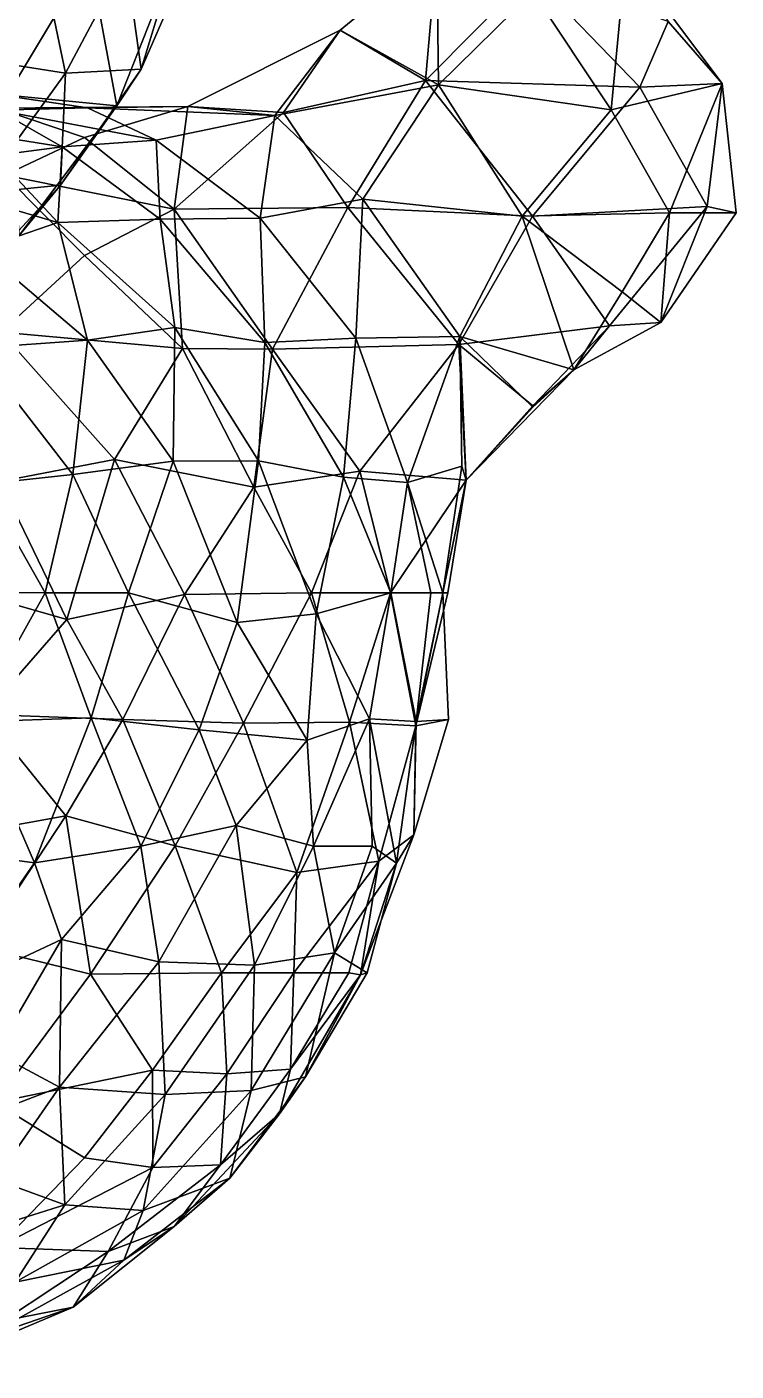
# Model space of a CAD drawing. Extents: x 290034 to 295698, y 4553723 to 4561693.
# Drawn here: x 290328.1 to 290427.8, y 4560989.1 to 4561178.1 of the extents above; entities that cross this region are included whole.
import ezdxf

# ---------------------------------------------------------------- set-up
doc = ezdxf.new("R2010")
doc.units = 0
doc.layers.add('Au_ppm_Pref_-_0_2', color=7, linetype='CONTINUOUS')

msp = doc.modelspace()

# ---------------------------------------------------------------- linework, layer by layer
at = {"layer": 'Au_ppm_Pref_-_0_2'}
for points in [[(290372.12, 4561177.67, 1496.68), (290385.73, 4561188.84, 1496.84), (290385.95, 4561169.97, 1502.09)], [(290385.73, 4561188.84, 1496.84), (290372.12, 4561177.67, 1496.68), (290384.15, 4561170.61, 1490.08)], [(290398.93, 4561185.57, 1491.97), (290385.73, 4561188.84, 1496.84), (290384.15, 4561170.61, 1490.08)], [(290385.73, 4561188.84, 1496.84), (290399.2, 4561183.04, 1501.12), (290385.95, 4561169.97, 1502.09)], [(290311.41, 4561186.99, 1566.67), (290330.21, 4561187.62, 1565.16), (290320.74, 4561173.65, 1565.35)], [(290317.82, 4561187.62, 1541.01), (290325.36, 4561168.53, 1543.31), (290336.88, 4561187.79, 1544)], [(290333.54, 4561171.64, 1561.5), (290320.74, 4561173.65, 1565.35), (290330.21, 4561187.62, 1565.16)], [(290340.73, 4561167.04, 1549.81), (290336.88, 4561187.79, 1544), (290325.36, 4561168.53, 1543.31)], [(290342.02, 4561187.62, 1561.03), (290333.54, 4561171.64, 1561.5), (290330.21, 4561187.62, 1565.16)], [(290333.54, 4561171.64, 1561.5), (290342.02, 4561187.62, 1561.03), (290344.18, 4561172.21, 1556.1)], [(290340.73, 4561167.04, 1549.81), (290348.84, 4561187.61, 1550.16), (290336.88, 4561187.79, 1544)], [(290344.18, 4561172.21, 1556.1), (290348.84, 4561187.61, 1550.16), (290340.73, 4561167.04, 1549.81)], [(290350.88, 4561187.62, 1556.1), (290344.18, 4561172.21, 1556.1), (290342.02, 4561187.62, 1561.03)], [(290344.18, 4561172.21, 1556.1), (290350.88, 4561187.62, 1556.1), (290348.84, 4561187.61, 1550.16)], [(290410.25, 4561166.46, 1500.8), (290399.2, 4561183.04, 1501.12), (290412.29, 4561188.22, 1496.87)], [(290412.29, 4561188.22, 1496.87), (290425.83, 4561170.18, 1496.87), (290410.25, 4561166.46, 1500.8)], [(290412.29, 4561188.22, 1496.87), (290418.24, 4561178.91, 1490.77), (290425.83, 4561170.18, 1496.87)], [(290384.15, 4561170.61, 1490.08), (290414.28, 4561169.67, 1489.35), (290398.93, 4561185.57, 1491.97)], [(290398.93, 4561185.57, 1491.97), (290414.28, 4561169.67, 1489.35), (290418.24, 4561178.91, 1490.77)], [(290410.25, 4561166.46, 1500.8), (290385.95, 4561169.97, 1502.09), (290399.2, 4561183.04, 1501.12)], [(290350.74, 4561166.92, 1497.04), (290372.12, 4561177.67, 1496.68), (290362.93, 4561165.66, 1501.83)], [(290372.12, 4561177.67, 1496.68), (290350.74, 4561166.92, 1497.04), (290364.17, 4561166.1, 1493.31)], [(290385.95, 4561169.97, 1502.09), (290362.93, 4561165.66, 1501.83), (290372.12, 4561177.67, 1496.68)], [(290372.12, 4561177.67, 1496.68), (290364.17, 4561166.1, 1493.31), (290384.15, 4561170.61, 1490.08)], [(290414.28, 4561169.67, 1489.35), (290425.83, 4561170.18, 1496.87), (290418.24, 4561178.91, 1490.77)], [(290333.54, 4561171.64, 1561.5), (290321.25, 4561154.69, 1561.07), (290320.74, 4561173.65, 1565.35)], [(290344.18, 4561172.21, 1556.1), (290332.82, 4561155.87, 1555.2), (290333.54, 4561171.64, 1561.5)], [(290332.82, 4561155.87, 1555.2), (290344.18, 4561172.21, 1556.1), (290340.73, 4561167.04, 1549.81)], [(290336.59, 4561166.76, 1502.66), (290323.99, 4561166.42, 1508.79), (290312.76, 4561170.25, 1502.61)], [(290336.59, 4561166.76, 1502.66), (290312.76, 4561170.25, 1502.61), (290323.89, 4561166.69, 1496.41)], [(290321.25, 4561154.69, 1561.07), (290333.54, 4561171.64, 1561.5), (290332.82, 4561155.87, 1555.2)], [(290385.95, 4561169.97, 1502.09), (290375.31, 4561153.9, 1503.9), (290362.93, 4561165.66, 1501.83)], [(290364.17, 4561166.1, 1493.31), (290373.2, 4561152.75, 1490.1), (290384.15, 4561170.61, 1490.08)], [(290384.15, 4561170.61, 1490.08), (290373.2, 4561152.75, 1490.1), (290399.19, 4561151.51, 1488.76)], [(290397.72, 4561151.51, 1502.13), (290375.31, 4561153.9, 1503.9), (290385.95, 4561169.97, 1502.09)], [(290399.19, 4561151.51, 1488.76), (290414.28, 4561169.67, 1489.35), (290384.15, 4561170.61, 1490.08)], [(290410.25, 4561166.46, 1500.8), (290397.72, 4561151.51, 1502.13), (290385.95, 4561169.97, 1502.09)], [(290410.25, 4561166.46, 1500.8), (290425.83, 4561170.18, 1496.87), (290418.43, 4561151.99, 1499.83)], [(290423.71, 4561152.85, 1491.02), (290425.83, 4561170.18, 1496.87), (290414.28, 4561169.67, 1489.35)], [(290427.8, 4561151.99, 1496.71), (290418.43, 4561151.99, 1499.83), (290425.83, 4561170.18, 1496.87)], [(290423.71, 4561152.85, 1491.02), (290427.8, 4561151.99, 1496.71), (290425.83, 4561170.18, 1496.87)], [(290340.73, 4561167.04, 1549.81), (290325.36, 4561168.53, 1543.31), (290327.02, 4561148.8, 1550.25)], [(290423.71, 4561152.85, 1491.02), (290414.28, 4561169.67, 1489.35), (290399.19, 4561151.51, 1488.76)], [(290323.99, 4561166.42, 1508.79), (290333.06, 4561161.27, 1513.17), (290311.63, 4561164.71, 1514.14)], [(290350.74, 4561166.92, 1497.04), (290336.59, 4561166.76, 1502.66), (290323.89, 4561166.69, 1496.41)], [(290350.74, 4561166.92, 1497.04), (290323.89, 4561166.69, 1496.41), (290336.21, 4561162.57, 1493.18)], [(290325, 4561157.29, 1489.62), (290336.21, 4561162.57, 1493.18), (290323.89, 4561166.69, 1496.41)], [(290336.59, 4561166.76, 1502.66), (290346.28, 4561162.19, 1507.24), (290323.99, 4561166.42, 1508.79)], [(290346.28, 4561162.19, 1507.24), (290333.06, 4561161.27, 1513.17), (290323.99, 4561166.42, 1508.79)], [(290332.82, 4561155.87, 1555.2), (290340.73, 4561167.04, 1549.81), (290327.02, 4561148.8, 1550.25)], [(290350.74, 4561166.92, 1497.04), (290336.21, 4561162.57, 1493.18), (290348.81, 4561152.51, 1490.7)], [(290362.93, 4561165.66, 1501.83), (290336.59, 4561166.76, 1502.66), (290350.74, 4561166.92, 1497.04)], [(290362.93, 4561165.66, 1501.83), (290346.28, 4561162.19, 1507.24), (290336.59, 4561166.76, 1502.66)], [(290364.17, 4561166.1, 1493.31), (290350.74, 4561166.92, 1497.04), (290348.81, 4561152.51, 1490.7)], [(290373.2, 4561152.75, 1490.1), (290364.17, 4561166.1, 1493.31), (290348.81, 4561152.51, 1490.7)], [(290410.25, 4561166.46, 1500.8), (290418.43, 4561151.99, 1499.83), (290397.72, 4561151.51, 1502.13)], [(290333.06, 4561161.27, 1513.17), (290323.61, 4561160.04, 1517.21), (290311.63, 4561164.71, 1514.14)], [(290362.93, 4561165.66, 1501.83), (290360.91, 4561151.25, 1507.87), (290346.28, 4561162.19, 1507.24)], [(290362.93, 4561165.66, 1501.83), (290375.31, 4561153.9, 1503.9), (290360.91, 4561151.25, 1507.87)], [(290336.21, 4561162.57, 1493.18), (290325, 4561157.29, 1489.62), (290348.81, 4561152.51, 1490.7)], [(290333.06, 4561161.27, 1513.17), (290332.43, 4561150.64, 1519.91), (290323.61, 4561160.04, 1517.21)], [(290346.84, 4561151.09, 1514.14), (290332.43, 4561150.64, 1519.91), (290333.06, 4561161.27, 1513.17)], [(290346.28, 4561162.19, 1507.24), (290346.84, 4561151.09, 1514.14), (290333.06, 4561161.27, 1513.17)], [(290360.91, 4561151.25, 1507.87), (290346.84, 4561151.09, 1514.14), (290346.28, 4561162.19, 1507.24)], [(290312.13, 4561156.55, 1520.84), (290323.61, 4561160.04, 1517.21), (290332.43, 4561150.64, 1519.91)], [(290324.48, 4561135.19, 1483.93), (290336.21, 4561146, 1486.83), (290325, 4561157.29, 1489.62)], [(290348.81, 4561152.51, 1490.7), (290325, 4561157.29, 1489.62), (290336.21, 4561146, 1486.83)], [(290332.43, 4561150.64, 1519.91), (290321.53, 4561146.85, 1525.68), (290312.13, 4561156.55, 1520.84)], [(290321.25, 4561154.69, 1561.07), (290332.82, 4561155.87, 1555.2), (290318.92, 4561140.79, 1556.1)], [(290318.92, 4561140.79, 1556.1), (290332.82, 4561155.87, 1555.2), (290327.02, 4561148.8, 1550.25)], [(290374.34, 4561134.35, 1507.64), (290360.91, 4561151.25, 1507.87), (290375.31, 4561153.9, 1503.9)], [(290374.34, 4561134.35, 1507.64), (290375.31, 4561153.9, 1503.9), (290388.94, 4561134.59, 1503.08)], [(290397.72, 4561151.51, 1502.13), (290388.94, 4561134.59, 1503.08), (290375.31, 4561153.9, 1503.9)], [(290410, 4561136.07, 1491.48), (290423.71, 4561152.85, 1491.02), (290399.19, 4561151.51, 1488.76)], [(290417.2, 4561136.55, 1496.71), (290423.71, 4561152.85, 1491.02), (290410, 4561136.07, 1491.48)], [(290417.2, 4561136.55, 1496.71), (290427.8, 4561151.99, 1496.71), (290423.71, 4561152.85, 1491.02)], [(290346.84, 4561151.09, 1514.14), (290348.88, 4561135.86, 1520.34), (290332.43, 4561150.64, 1519.91)], [(290349.97, 4561132.89, 1486.67), (290348.81, 4561152.51, 1490.7), (290336.21, 4561146, 1486.83)], [(290360.91, 4561151.25, 1507.87), (290361.52, 4561133.77, 1514.64), (290346.84, 4561151.09, 1514.14)], [(290361.52, 4561133.77, 1514.64), (290348.88, 4561135.86, 1520.34), (290346.84, 4561151.09, 1514.14)], [(290373.2, 4561152.75, 1490.1), (290348.81, 4561152.51, 1490.7), (290362.61, 4561132.81, 1488.72)], [(290362.61, 4561132.81, 1488.72), (290348.81, 4561152.51, 1490.7), (290349.97, 4561132.89, 1486.67)], [(290374.34, 4561134.35, 1507.64), (290361.52, 4561133.77, 1514.64), (290360.91, 4561151.25, 1507.87)], [(290373.2, 4561152.75, 1490.1), (290362.61, 4561132.81, 1488.72), (290388.82, 4561133.45, 1490.31)], [(290399.19, 4561151.51, 1488.76), (290373.2, 4561152.75, 1490.1), (290388.82, 4561133.45, 1490.31)], [(290410, 4561136.07, 1491.48), (290399.19, 4561151.51, 1488.76), (290388.82, 4561133.45, 1490.31)], [(290397.72, 4561151.51, 1502.13), (290404.97, 4561129.9, 1498.01), (290388.94, 4561134.59, 1503.08)], [(290411.8, 4561140.89, 1500.41), (290397.72, 4561151.51, 1502.13), (290418.43, 4561151.99, 1499.83)], [(290397.72, 4561151.51, 1502.13), (290411.8, 4561140.89, 1500.41), (290404.97, 4561129.9, 1498.01)], [(290417.2, 4561136.55, 1496.71), (290411.8, 4561140.89, 1500.41), (290418.43, 4561151.99, 1499.83)], [(290427.8, 4561151.99, 1496.71), (290417.2, 4561136.55, 1496.71), (290418.43, 4561151.99, 1499.83)], [(290332.43, 4561150.64, 1519.91), (290336.6, 4561134.07, 1526.1), (290321.53, 4561146.85, 1525.68)], [(290332.43, 4561150.64, 1519.91), (290348.88, 4561135.86, 1520.34), (290336.6, 4561134.07, 1526.1)], [(290336.6, 4561134.07, 1526.1), (290320.77, 4561132.94, 1531.97), (290321.53, 4561146.85, 1525.68)], [(290336.21, 4561146, 1486.83), (290324.48, 4561135.19, 1483.93), (290349.97, 4561132.89, 1486.67)], [(290404.97, 4561129.9, 1498.01), (290411.8, 4561140.89, 1500.41), (290417.2, 4561136.55, 1496.71)], [(290348.65, 4561117.05, 1526.1), (290336.6, 4561134.07, 1526.1), (290348.88, 4561135.86, 1520.34)], [(290360.63, 4561117.11, 1520.43), (290348.65, 4561117.05, 1526.1), (290348.88, 4561135.86, 1520.34)], [(290348.88, 4561135.86, 1520.34), (290361.52, 4561133.77, 1514.64), (290360.63, 4561117.11, 1520.43)], [(290399.2, 4561124.83, 1493.6), (290410, 4561136.07, 1491.48), (290388.82, 4561133.45, 1490.31)], [(290404.97, 4561129.9, 1498.01), (290410, 4561136.07, 1491.48), (290399.2, 4561124.83, 1493.6)], [(290404.97, 4561129.9, 1498.01), (290417.2, 4561136.55, 1496.71), (290410, 4561136.07, 1491.48)], [(290336.6, 4561134.07, 1526.1), (290334.57, 4561115.18, 1532.06), (290320.77, 4561132.94, 1531.97)], [(290324.27, 4561114.18, 1481.21), (290340.43, 4561117.29, 1483.58), (290324.48, 4561135.19, 1483.93)], [(290340.43, 4561117.29, 1483.58), (290349.97, 4561132.89, 1486.67), (290324.48, 4561135.19, 1483.93)], [(290348.65, 4561117.05, 1526.1), (290334.57, 4561115.18, 1532.06), (290336.6, 4561134.07, 1526.1)], [(290374.34, 4561134.35, 1507.64), (290372.62, 4561114.79, 1514.04), (290361.52, 4561133.77, 1514.64)], [(290374.34, 4561134.35, 1507.64), (290381.59, 4561114.07, 1507.89), (290372.62, 4561114.79, 1514.04)], [(290374.34, 4561134.35, 1507.64), (290388.94, 4561134.59, 1503.08), (290381.59, 4561114.07, 1507.89)], [(290381.59, 4561114.07, 1507.89), (290388.94, 4561134.59, 1503.08), (290389.25, 4561116.35, 1502.65)], [(290399.2, 4561124.65, 1499.88), (290389.86, 4561114.39, 1496.36), (290388.94, 4561134.59, 1503.08)], [(290404.97, 4561129.9, 1498.01), (290399.2, 4561124.65, 1499.88), (290388.94, 4561134.59, 1503.08)], [(290388.94, 4561134.59, 1503.08), (290389.86, 4561114.39, 1496.36), (290389.25, 4561116.35, 1502.65)], [(290322, 4561113.81, 1536.68), (290320.77, 4561132.94, 1531.97), (290334.57, 4561115.18, 1532.06)], [(290349.97, 4561132.89, 1486.67), (290340.43, 4561117.29, 1483.58), (290359.98, 4561113.39, 1486.49)], [(290359.98, 4561113.39, 1486.49), (290362.61, 4561132.81, 1488.72), (290349.97, 4561132.89, 1486.67)], [(290374.89, 4561115.66, 1490.17), (290362.61, 4561132.81, 1488.72), (290359.98, 4561113.39, 1486.49)], [(290372.62, 4561114.79, 1514.04), (290360.63, 4561117.11, 1520.43), (290361.52, 4561133.77, 1514.64)], [(290374.89, 4561115.66, 1490.17), (290388.82, 4561133.45, 1490.31), (290362.61, 4561132.81, 1488.72)], [(290388.82, 4561133.45, 1490.31), (290374.89, 4561115.66, 1490.17), (290389.86, 4561114.39, 1496.36)], [(290399.2, 4561124.83, 1493.6), (290388.82, 4561133.45, 1490.31), (290389.86, 4561114.39, 1496.36)], [(290399.2, 4561124.65, 1499.88), (290404.97, 4561129.9, 1498.01), (290389.86, 4561114.39, 1496.36)], [(290404.97, 4561129.9, 1498.01), (290399.2, 4561124.83, 1493.6), (290389.86, 4561114.39, 1496.36)], [(290333.72, 4561094.77, 1481.32), (290340.43, 4561117.29, 1483.58), (290324.27, 4561114.18, 1481.21)], [(290350.25, 4561098.3, 1484.17), (290340.43, 4561117.29, 1483.58), (290333.72, 4561094.77, 1481.32)], [(290348.65, 4561117.05, 1526.1), (290342.38, 4561098.53, 1531.53), (290334.57, 4561115.18, 1532.06)], [(290350.25, 4561098.3, 1484.17), (290359.98, 4561113.39, 1486.49), (290340.43, 4561117.29, 1483.58)], [(290357.63, 4561094.39, 1525.42), (290342.38, 4561098.53, 1531.53), (290348.65, 4561117.05, 1526.1)], [(290360.63, 4561117.11, 1520.43), (290357.63, 4561094.39, 1525.42), (290348.65, 4561117.05, 1526.1)], [(290368.76, 4561095.61, 1519.96), (290357.63, 4561094.39, 1525.42), (290360.63, 4561117.11, 1520.43)], [(290372.62, 4561114.79, 1514.04), (290368.76, 4561095.61, 1519.96), (290360.63, 4561117.11, 1520.43)], [(290322, 4561113.81, 1536.68), (290334.57, 4561115.18, 1532.06), (290330.66, 4561098.53, 1535.67)], [(290334.57, 4561115.18, 1532.06), (290342.38, 4561098.53, 1531.53), (290330.66, 4561098.53, 1535.67)], [(290368.1, 4561098.53, 1487.61), (290374.89, 4561115.66, 1490.17), (290359.98, 4561113.39, 1486.49)], [(290379.22, 4561098.53, 1491.96), (290374.89, 4561115.66, 1490.17), (290368.1, 4561098.53, 1487.61)], [(290389.86, 4561114.39, 1496.36), (290374.89, 4561115.66, 1490.17), (290379.22, 4561098.53, 1491.96)], [(290389.25, 4561116.35, 1502.65), (290386.58, 4561098.56, 1502.64), (290381.59, 4561114.07, 1507.89)], [(290389.25, 4561116.35, 1502.65), (290389.86, 4561114.39, 1496.36), (290386.58, 4561098.56, 1502.64)], [(290330.66, 4561098.53, 1535.67), (290313.75, 4561098.64, 1539.08), (290322, 4561113.81, 1536.68)], [(290324.27, 4561114.18, 1481.21), (290313.9, 4561100.48, 1478.25), (290333.72, 4561094.77, 1481.32)], [(290359.98, 4561113.39, 1486.49), (290350.25, 4561098.3, 1484.17), (290368.1, 4561098.53, 1487.61)], [(290372.62, 4561114.79, 1514.04), (290379.27, 4561098.53, 1513.12), (290368.76, 4561095.61, 1519.96)], [(290381.59, 4561114.07, 1507.89), (290379.27, 4561098.53, 1513.12), (290372.62, 4561114.79, 1514.04)], [(290387.27, 4561098.53, 1496.71), (290389.86, 4561114.39, 1496.36), (290379.22, 4561098.53, 1491.96)], [(290381.59, 4561114.07, 1507.89), (290384.89, 4561098.53, 1508.59), (290379.27, 4561098.53, 1513.12)], [(290381.59, 4561114.07, 1507.89), (290386.58, 4561098.56, 1502.64), (290384.89, 4561098.53, 1508.59)], [(290386.58, 4561098.56, 1502.64), (290389.86, 4561114.39, 1496.36), (290387.27, 4561098.53, 1496.71)], [(290322.04, 4561081.41, 1479.17), (290333.72, 4561094.77, 1481.32), (290313.9, 4561100.48, 1478.25)], [(290320.52, 4561080.38, 1537.25), (290313.75, 4561098.64, 1539.08), (290330.66, 4561098.53, 1535.67)], [(290320.52, 4561080.38, 1537.25), (290330.66, 4561098.53, 1535.67), (290337.13, 4561080.97, 1533.14)], [(290330.66, 4561098.53, 1535.67), (290342.38, 4561098.53, 1531.53), (290337.13, 4561080.97, 1533.14)], [(290333.72, 4561094.77, 1481.32), (290341.6, 4561080.71, 1482.29), (290350.25, 4561098.3, 1484.17)], [(290337.13, 4561080.97, 1533.14), (290342.38, 4561098.53, 1531.53), (290352.3, 4561079.29, 1527.83)], [(290341.6, 4561080.71, 1482.29), (290358.53, 4561080.23, 1486.03), (290350.25, 4561098.3, 1484.17)], [(290357.63, 4561094.39, 1525.42), (290352.3, 4561079.29, 1527.83), (290342.38, 4561098.53, 1531.53)], [(290368.1, 4561098.53, 1487.61), (290350.25, 4561098.3, 1484.17), (290358.53, 4561080.23, 1486.03)], [(290358.53, 4561080.23, 1486.03), (290373.46, 4561080.36, 1491.02), (290368.1, 4561098.53, 1487.61)], [(290379.22, 4561098.53, 1491.96), (290368.1, 4561098.53, 1487.61), (290373.46, 4561080.36, 1491.02)], [(290379.27, 4561098.53, 1513.12), (290376.27, 4561080.82, 1515.43), (290368.76, 4561095.61, 1519.96)], [(290379.22, 4561098.53, 1491.96), (290373.46, 4561080.36, 1491.02), (290382.78, 4561079.83, 1497.04)], [(290376.27, 4561080.82, 1515.43), (290379.27, 4561098.53, 1513.12), (290382.84, 4561080.44, 1508.94)], [(290379.22, 4561098.53, 1491.96), (290382.78, 4561079.83, 1497.04), (290387.27, 4561098.53, 1496.71)], [(290384.89, 4561098.53, 1508.59), (290382.84, 4561080.44, 1508.94), (290379.27, 4561098.53, 1513.12)], [(290387.27, 4561098.53, 1496.71), (290382.78, 4561079.83, 1497.04), (290386.58, 4561098.56, 1502.64)], [(290386.58, 4561098.56, 1502.64), (290382.78, 4561079.83, 1497.04), (290387.35, 4561080.71, 1502.65)], [(290386.58, 4561098.56, 1502.64), (290387.35, 4561080.71, 1502.65), (290382.84, 4561080.44, 1508.94)], [(290386.58, 4561098.56, 1502.64), (290382.84, 4561080.44, 1508.94), (290384.89, 4561098.53, 1508.59)], [(290322.04, 4561081.41, 1479.17), (290341.6, 4561080.71, 1482.29), (290333.72, 4561094.77, 1481.32)], [(290357.63, 4561094.39, 1525.42), (290367.51, 4561077.83, 1521.14), (290352.3, 4561079.29, 1527.83)], [(290368.76, 4561095.61, 1519.96), (290367.51, 4561077.83, 1521.14), (290357.63, 4561094.39, 1525.42)], [(290368.76, 4561095.61, 1519.96), (290376.27, 4561080.82, 1515.43), (290367.51, 4561077.83, 1521.14)], [(290322.04, 4561081.41, 1479.17), (290311.77, 4561063.23, 1478.82), (290333.55, 4561067.18, 1481.57)], [(290320.52, 4561080.38, 1537.25), (290337.13, 4561080.97, 1533.14), (290329.17, 4561060.56, 1533.9)], [(290322.04, 4561081.41, 1479.17), (290333.55, 4561067.18, 1481.57), (290341.6, 4561080.71, 1482.29)], [(290329.17, 4561060.56, 1533.9), (290337.13, 4561080.97, 1533.14), (290344.1, 4561062.9, 1530.13)], [(290337.13, 4561080.97, 1533.14), (290352.3, 4561079.29, 1527.83), (290344.1, 4561062.9, 1530.13)], [(290309.17, 4561063.26, 1537.71), (290320.52, 4561080.38, 1537.25), (290329.17, 4561060.56, 1533.9)], [(290333.55, 4561067.18, 1481.57), (290348.94, 4561062.98, 1484.77), (290341.6, 4561080.71, 1482.29)], [(290358.53, 4561080.23, 1486.03), (290341.6, 4561080.71, 1482.29), (290348.94, 4561062.98, 1484.77)], [(290357.53, 4561065.83, 1524.88), (290344.1, 4561062.9, 1530.13), (290352.3, 4561079.29, 1527.83)], [(290358.53, 4561080.23, 1486.03), (290348.94, 4561062.98, 1484.77), (290366.03, 4561059.23, 1489.67)], [(290367.51, 4561077.83, 1521.14), (290357.53, 4561065.83, 1524.88), (290352.3, 4561079.29, 1527.83)], [(290358.53, 4561080.23, 1486.03), (290366.03, 4561059.23, 1489.67), (290373.46, 4561080.36, 1491.02)], [(290373.46, 4561080.36, 1491.02), (290366.03, 4561059.23, 1489.67), (290377.58, 4561060.8, 1496.57)], [(290376.27, 4561080.82, 1515.43), (290368.38, 4561062.9, 1519.56), (290367.51, 4561077.83, 1521.14)], [(290368.38, 4561062.9, 1519.56), (290376.27, 4561080.82, 1515.43), (290376.62, 4561062.9, 1514.53)], [(290373.46, 4561080.36, 1491.02), (290377.58, 4561060.8, 1496.57), (290382.78, 4561079.83, 1497.04)], [(290382.84, 4561080.44, 1508.94), (290380.04, 4561060.54, 1509.41), (290376.27, 4561080.82, 1515.43)], [(290376.27, 4561080.82, 1515.43), (290380.04, 4561060.54, 1509.41), (290376.62, 4561062.9, 1514.53)], [(290382.78, 4561079.83, 1497.04), (290377.58, 4561060.8, 1496.57), (290382.5, 4561064.51, 1503.47)], [(290382.84, 4561080.44, 1508.94), (290382.5, 4561064.51, 1503.47), (290380.04, 4561060.54, 1509.41)], [(290382.78, 4561079.83, 1497.04), (290382.5, 4561064.51, 1503.47), (290387.35, 4561080.71, 1502.65)], [(290387.35, 4561080.71, 1502.65), (290382.5, 4561064.51, 1503.47), (290382.84, 4561080.44, 1508.94)], [(290357.53, 4561065.83, 1524.88), (290367.51, 4561077.83, 1521.14), (290368.38, 4561062.9, 1519.56)], [(290333.55, 4561067.18, 1481.57), (290311.77, 4561063.23, 1478.82), (290321.38, 4561048.78, 1481.18)], [(290321.38, 4561048.78, 1481.18), (290337.04, 4561044.93, 1484.06), (290333.55, 4561067.18, 1481.57)], [(290337.04, 4561044.93, 1484.06), (290348.94, 4561062.98, 1484.77), (290333.55, 4561067.18, 1481.57)], [(290357.53, 4561065.83, 1524.88), (290346.65, 4561046.63, 1525.97), (290344.1, 4561062.9, 1530.13)], [(290360.1, 4561046.18, 1520.14), (290346.65, 4561046.63, 1525.97), (290357.53, 4561065.83, 1524.88)], [(290368.38, 4561062.9, 1519.56), (290360.1, 4561046.18, 1520.14), (290357.53, 4561065.83, 1524.88)], [(290377.58, 4561060.8, 1496.57), (290374.99, 4561044.82, 1502.67), (290382.5, 4561064.51, 1503.47)], [(290382.5, 4561064.51, 1503.47), (290374.99, 4561044.82, 1502.67), (290380.04, 4561060.54, 1509.41)], [(290309.17, 4561063.26, 1537.71), (290329.17, 4561060.56, 1533.9), (290316.31, 4561042, 1533.29)], [(290332.94, 4561049.8, 1531.11), (290329.17, 4561060.56, 1533.9), (290344.1, 4561062.9, 1530.13)], [(290332.94, 4561049.8, 1531.11), (290344.1, 4561062.9, 1530.13), (290346.65, 4561046.63, 1525.97)], [(290337.04, 4561044.93, 1484.06), (290355.46, 4561045.08, 1487.63), (290348.94, 4561062.98, 1484.77)], [(290348.94, 4561062.98, 1484.77), (290355.46, 4561045.08, 1487.63), (290366.03, 4561059.23, 1489.67)], [(290371.35, 4561047.92, 1513.57), (290360.1, 4561046.18, 1520.14), (290368.38, 4561062.9, 1519.56)], [(290376.62, 4561062.9, 1514.53), (290371.35, 4561047.92, 1513.57), (290368.38, 4561062.9, 1519.56)], [(290376.62, 4561062.9, 1514.53), (290380.04, 4561060.54, 1509.41), (290371.35, 4561047.92, 1513.57)], [(290332.94, 4561049.8, 1531.11), (290316.31, 4561042, 1533.29), (290329.17, 4561060.56, 1533.9)], [(290366.03, 4561059.23, 1489.67), (290365.61, 4561045.08, 1492.11), (290377.58, 4561060.8, 1496.57)], [(290373.36, 4561045.08, 1496.71), (290377.58, 4561060.8, 1496.57), (290365.61, 4561045.08, 1492.11)], [(290371.35, 4561047.92, 1513.57), (290380.04, 4561060.54, 1509.41), (290375.95, 4561045.08, 1508.59)], [(290377.58, 4561060.8, 1496.57), (290373.36, 4561045.08, 1496.71), (290374.99, 4561044.82, 1502.67)], [(290380.04, 4561060.54, 1509.41), (290374.99, 4561044.82, 1502.67), (290375.95, 4561045.08, 1508.59)], [(290365.61, 4561045.08, 1492.11), (290366.03, 4561059.23, 1489.67), (290355.46, 4561045.08, 1487.63)], [(290323.61, 4561033.85, 1530.15), (290316.31, 4561042, 1533.29), (290332.94, 4561049.8, 1531.11)], [(290323.61, 4561033.85, 1530.15), (290332.94, 4561049.8, 1531.11), (290332.67, 4561029.02, 1525.83)], [(290346.65, 4561046.63, 1525.97), (290332.67, 4561029.02, 1525.83), (290332.94, 4561049.8, 1531.11)], [(290323.65, 4561026.87, 1484.55), (290337.04, 4561044.93, 1484.06), (290321.38, 4561048.78, 1481.18)], [(290367.28, 4561030.48, 1508.59), (290359.63, 4561028.57, 1514.03), (290371.35, 4561047.92, 1513.57)], [(290371.35, 4561047.92, 1513.57), (290359.63, 4561028.57, 1514.03), (290360.1, 4561046.18, 1520.14)], [(290375.95, 4561045.08, 1508.59), (290367.28, 4561030.48, 1508.59), (290371.35, 4561047.92, 1513.57)], [(290347.55, 4561028, 1520.22), (290332.67, 4561029.02, 1525.83), (290346.65, 4561046.63, 1525.97)], [(290355.46, 4561045.08, 1487.63), (290337.04, 4561044.93, 1484.06), (290345.74, 4561031.4, 1487.66)], [(290345.74, 4561031.4, 1487.66), (290356.22, 4561030.9, 1491.97), (290355.46, 4561045.08, 1487.63)], [(290360.1, 4561046.18, 1520.14), (290347.55, 4561028, 1520.22), (290346.65, 4561046.63, 1525.97)], [(290359.63, 4561028.57, 1514.03), (290347.55, 4561028, 1520.22), (290360.1, 4561046.18, 1520.14)], [(290355.46, 4561045.08, 1487.63), (290356.22, 4561030.9, 1491.97), (290365.61, 4561045.08, 1492.11)], [(290356.22, 4561030.9, 1491.97), (290365.15, 4561031.53, 1496.71), (290365.61, 4561045.08, 1492.11)], [(290365.61, 4561045.08, 1492.11), (290365.15, 4561031.53, 1496.71), (290373.36, 4561045.08, 1496.71)], [(290373.36, 4561045.08, 1496.71), (290365.15, 4561031.53, 1496.71), (290374.99, 4561044.82, 1502.67)], [(290375.95, 4561045.08, 1508.59), (290374.99, 4561044.82, 1502.67), (290367.28, 4561030.48, 1508.59)], [(290323.65, 4561026.87, 1484.55), (290345.74, 4561031.4, 1487.66), (290337.04, 4561044.93, 1484.06)], [(290365.15, 4561031.53, 1496.71), (290363.6, 4561025.29, 1502.72), (290374.99, 4561044.82, 1502.67)], [(290374.99, 4561044.82, 1502.67), (290363.6, 4561025.29, 1502.72), (290367.28, 4561030.48, 1508.59)], [(290332.67, 4561029.02, 1525.83), (290315.03, 4561022.26, 1528.11), (290323.61, 4561033.85, 1530.15)], [(290345.74, 4561031.4, 1487.66), (290323.65, 4561026.87, 1484.55), (290336.21, 4561019.07, 1488.04)], [(290336.21, 4561019.07, 1488.04), (290345.79, 4561017.74, 1492.11), (290345.74, 4561031.4, 1487.66)], [(290345.74, 4561031.4, 1487.66), (290345.79, 4561017.74, 1492.11), (290356.22, 4561030.9, 1491.97)], [(290345.79, 4561017.74, 1492.11), (290355.3, 4561018.08, 1496.71), (290356.22, 4561030.9, 1491.97)], [(290356.22, 4561030.9, 1491.97), (290355.3, 4561018.08, 1496.71), (290365.15, 4561031.53, 1496.71)], [(290365.15, 4561031.53, 1496.71), (290355.3, 4561018.08, 1496.71), (290363.6, 4561025.29, 1502.72)], [(290367.28, 4561030.48, 1508.59), (290363.6, 4561025.29, 1502.72), (290356.61, 4561016.22, 1508.59)], [(290367.28, 4561030.48, 1508.59), (290356.61, 4561016.22, 1508.59), (290359.63, 4561028.57, 1514.03)], [(290323.61, 4561016.04, 1524.21), (290315.03, 4561022.26, 1528.11), (290332.67, 4561029.02, 1525.83)], [(290323.61, 4561016.04, 1524.21), (290332.67, 4561029.02, 1525.83), (290333.42, 4561012.49, 1519.25)], [(290347.55, 4561028, 1520.22), (290333.42, 4561012.49, 1519.25), (290332.67, 4561029.02, 1525.83)], [(290344.44, 4561011.66, 1513.52), (290333.42, 4561012.49, 1519.25), (290347.55, 4561028, 1520.22)], [(290356.61, 4561016.22, 1508.59), (290344.44, 4561011.66, 1513.52), (290359.63, 4561028.57, 1514.03)], [(290359.63, 4561028.57, 1514.03), (290344.44, 4561011.66, 1513.52), (290347.55, 4561028, 1520.22)], [(290323.65, 4561026.87, 1484.55), (290323.91, 4561006.49, 1490.44), (290336.21, 4561019.07, 1488.04)], [(290355.3, 4561018.08, 1496.71), (290348.81, 4561009.43, 1502.65), (290363.6, 4561025.29, 1502.72)], [(290363.6, 4561025.29, 1502.72), (290348.81, 4561009.43, 1502.65), (290356.61, 4561016.22, 1508.59)], [(290336.21, 4561019.07, 1488.04), (290323.91, 4561006.49, 1490.44), (290345.79, 4561017.74, 1492.11)], [(290323.91, 4561006.49, 1490.44), (290339.53, 4561005.9, 1496.46), (290345.79, 4561017.74, 1492.11)], [(290345.79, 4561017.74, 1492.11), (290339.53, 4561005.9, 1496.46), (290355.3, 4561018.08, 1496.71)], [(290339.53, 4561005.9, 1496.46), (290348.81, 4561009.43, 1502.65), (290355.3, 4561018.08, 1496.71)], [(290333.42, 4561012.49, 1519.25), (290313.81, 4561006.29, 1521.15), (290323.61, 4561016.04, 1524.21)], [(290344.44, 4561011.66, 1513.52), (290356.61, 4561016.22, 1508.59), (290341.72, 4561004.71, 1509.42)], [(290356.61, 4561016.22, 1508.59), (290348.81, 4561009.43, 1502.65), (290341.72, 4561004.71, 1509.42)], [(290326.44, 4561001.61, 1515.8), (290313.81, 4561006.29, 1521.15), (290333.42, 4561012.49, 1519.25)], [(290344.44, 4561011.66, 1513.52), (290326.44, 4561001.61, 1515.8), (290333.42, 4561012.49, 1519.25)], [(290341.72, 4561004.71, 1509.42), (290326.44, 4561001.61, 1515.8), (290344.44, 4561011.66, 1513.52)], [(290339.53, 4561005.9, 1496.46), (290334.59, 4560998.1, 1504.05), (290348.81, 4561009.43, 1502.65)], [(290334.59, 4560998.1, 1504.05), (290341.72, 4561004.71, 1509.42), (290348.81, 4561009.43, 1502.65)], [(290339.53, 4561005.9, 1496.46), (290323.91, 4561006.49, 1490.44), (290324.82, 4560996.17, 1497.05)], [(290324.82, 4560996.17, 1497.05), (290334.59, 4560998.1, 1504.05), (290339.53, 4561005.9, 1496.46)], [(290321.65, 4560993.65, 1508.28), (290326.44, 4561001.61, 1515.8), (290341.72, 4561004.71, 1509.42)], [(290334.59, 4560998.1, 1504.05), (290321.65, 4560993.65, 1508.28), (290341.72, 4561004.71, 1509.42)], [(290324.82, 4560996.17, 1497.05), (290313.25, 4560989.09, 1502.21), (290334.59, 4560998.1, 1504.05)], [(290334.59, 4560998.1, 1504.05), (290313.25, 4560989.09, 1502.21), (290321.65, 4560993.65, 1508.28)]]:
    msp.add_3dface(points, dxfattribs=at)

doc.saveas('drawing.dxf')
